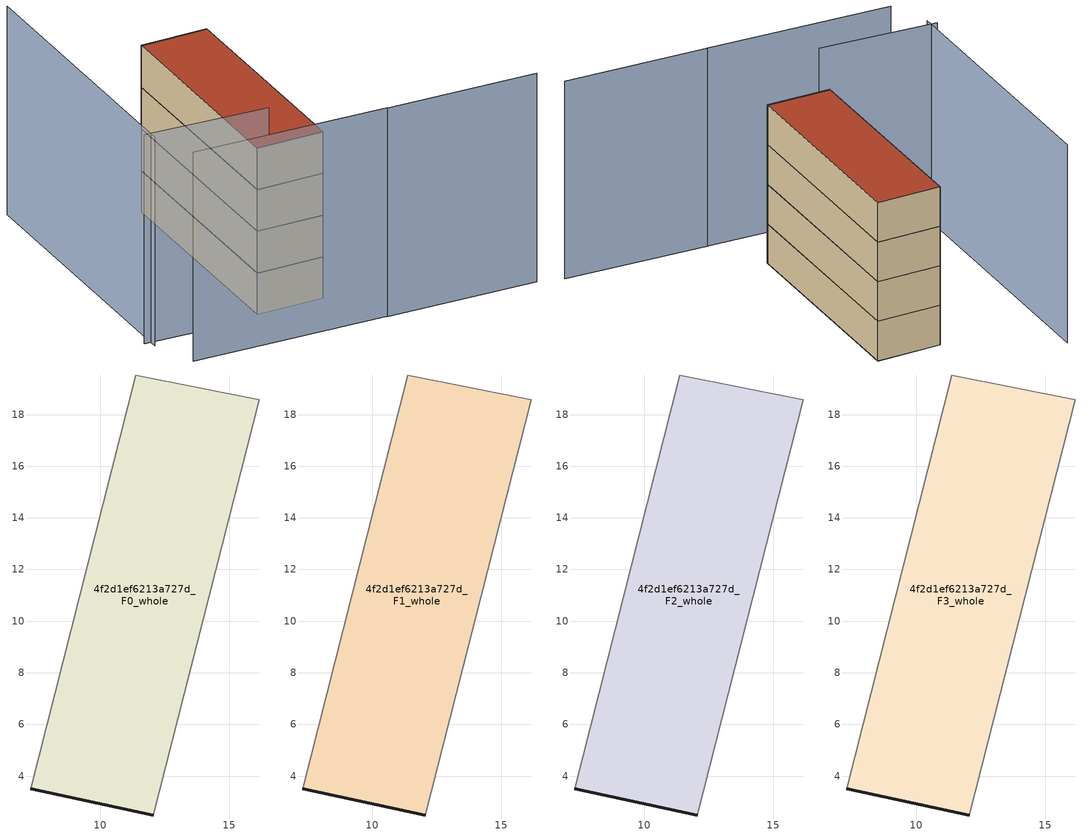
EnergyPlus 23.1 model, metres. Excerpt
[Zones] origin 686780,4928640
4f2d1ef6213a727d_F0_whole
 floor ground (EU_floor_Construction): 12.05,2.49 16.17,18.57 11.38,19.53 7.31,3.51 z0
 wall outside (EU_wall_Construction): 12.05,2.49 7.31,3.51 z0:3
 wall adiabatic (EU_wall_Construction): 7.31,3.51 11.38,19.53 16.17,18.57 12.05,2.49 z0:3
4f2d1ef6213a727d_F1_whole
 floor to 4f2d1ef6213a727d_F0_whole (EU_floor_Construction): 12.05,2.49 16.17,18.57 11.38,19.53 7.31,3.51 z3
 wall outside (EU_wall_Construction): 12.05,2.49 7.31,3.51 z3:6
 wall adiabatic (EU_wall_Construction): 7.31,3.51 11.38,19.53 16.17,18.57 12.05,2.49 z3:6
4f2d1ef6213a727d_F2_whole
 floor to 4f2d1ef6213a727d_F1_whole (EU_floor_Construction): 12.05,2.49 16.17,18.57 11.38,19.53 7.31,3.51 z6
 wall outside (EU_wall_Construction): 12.05,2.49 7.31,3.51 z6:9
 wall adiabatic (EU_wall_Construction): 7.31,3.51 11.38,19.53 16.17,18.57 12.05,2.49 z6:9
4f2d1ef6213a727d_F3_whole
 floor to 4f2d1ef6213a727d_F2_whole (EU_floor_Construction): 12.05,2.49 16.17,18.57 11.38,19.53 7.31,3.51 z9
 wall outside (EU_wall_Construction): 12.05,2.49 7.31,3.51 z9:12
 wall adiabatic (EU_wall_Construction): 7.31,3.51 11.38,19.53 16.17,18.57 12.05,2.49 z9:12
 roof outside (EU_roof_Construction): 16.17,18.57 12.05,2.49 7.31,3.51 11.38,19.53 z12
shading: 13.4,-2.15 23.96,-4.75 / -0.16,1.23 13.45,-2.16 / 4.69,24.95 -0.58,4.54 / 7.7,2.85 -0.88,5.2 z0:15
[Building]
EU S2 Campaign: North Axis=0; Terrain=City; Solar Distribution=FullExterior
[Site:Location]
Bologna: Latitude=44.5; Longitude=11.25; Time Zone=1; Elevation=37
[SizingPeriod:WeatherFileDays]
AnnualSizingPeriod: Begin Month=1; Begin Day of Month=1; End Month=12; End Day of Month=31; Day of Week for Start Day=Monday; Use Weather File Daylight Saving Period=No; Use Weather File Rain and Snow Indicators=No
[MATERIAL]
EU_InternalMass_Material: Roughness=MediumRough; Thickness=0.1; Conductivity=1; Density=1800; Specific Heat=900; Thermal Absorptance=0.9; Solar Absorptance=0.7; Visible Absorptance=0.7
[MATERIAL:NOMASS] Roughness=MediumRough; Thermal Absorptance=0.9; Solar Absorptance=0.7; Visible Absorptance=0.7
Name | Thermal Resistance
EU_wall_NoMass | 0.937881
EU_roof_NoMass | 0.548572
EU_floor_NoMass | 0.71348
[CONSTRUCTION]
EU_wall_Construction: EU_wall_NoMass
EU_roof_Construction: EU_roof_NoMass
EU_floor_Construction: EU_floor_NoMass
EU_InternalMass_Construction: EU_InternalMass_Material
[ZONE] Type=1; Multiplier=1; Ceiling Height=autocalculate; Floor Area=autocalculate; Part of Total Floor Area=Yes
Name | Volume
4f2d1ef6213a727d_F0_whole | 241.597
4f2d1ef6213a727d_F1_whole; 4f2d1ef6213a727d_F2_whole; 4f2d1ef6213a727d_F3_whole | 241.596
[INTERNALMASS] Construction=EU_InternalMass_Construction; Surface Area=80.5323
Name | Zone or ZoneList
4f2d1ef6213a727d_F0_whole_EU_InternalMass | 4f2d1ef6213a727d_F0_whole
4f2d1ef6213a727d_F1_whole_EU_InternalMass | 4f2d1ef6213a727d_F1_whole
4f2d1ef6213a727d_F2_whole_EU_InternalMass | 4f2d1ef6213a727d_F2_whole
4f2d1ef6213a727d_F3_whole_EU_InternalMass | 4f2d1ef6213a727d_F3_whole
[OTHEREQUIPMENT] Fuel Type=Electricity; Design Level Calculation Method=Watts/Area; Power per Zone Floor Area=1; Fraction Latent=0; Fraction Radiant=0; Fraction Lost=0; Carbon Dioxide Generation Rate=0; EndUse Subcategory=EU_Step8_InternalGains
Name | Zone or ZoneList or Space or SpaceList | Schedule
EU_Step8_InternalGain_4f2d1ef6213a727d_F0_whole_f000 | 4f2d1ef6213a727d_F0_whole | EU_Step8_GainSchedule_4f2d1ef6213a727d_F0_whole_f000
EU_Step8_InternalGain_4f2d1ef6213a727d_F1_whole_f000 | 4f2d1ef6213a727d_F1_whole | EU_Step8_GainSchedule_4f2d1ef6213a727d_F1_whole_f000
EU_Step8_InternalGain_4f2d1ef6213a727d_F2_whole_f000 | 4f2d1ef6213a727d_F2_whole | EU_Step8_GainSchedule_4f2d1ef6213a727d_F2_whole_f000
EU_Step8_InternalGain_4f2d1ef6213a727d_F3_whole_f000 | 4f2d1ef6213a727d_F3_whole | EU_Step8_GainSchedule_4f2d1ef6213a727d_F3_whole_f000
[ZONEVENTILATION:DESIGNFLOWRATE] Schedule=EU_AlwaysOn; Design Flow Rate Calculation Method=AirChanges/Hour; Air Changes per Hour=0.687892; Ventilation Type=Natural; Fan Pressure Rise=0; Fan Total Efficiency=1; Constant Term Coefficient=1; Temperature Term Coefficient=0; Velocity Term Coefficient=0; Velocity Squared Term Coefficient=0; Minimum Indoor Temperature=-100; Maximum Indoor Temperature=100; Delta Temperature=-100; Minimum Outdoor Temperature=-100; Maximum Outdoor Temperature=100; Maximum Wind Speed=40
Name | Zone or ZoneList or Space or SpaceList
EU_ConstantAir_4f2d1ef6213a727d_F0_whole | 4f2d1ef6213a727d_F0_whole
EU_ConstantAir_4f2d1ef6213a727d_F1_whole | 4f2d1ef6213a727d_F1_whole
EU_ConstantAir_4f2d1ef6213a727d_F2_whole | 4f2d1ef6213a727d_F2_whole
EU_ConstantAir_4f2d1ef6213a727d_F3_whole | 4f2d1ef6213a727d_F3_whole
[HVACTEMPLATE:THERMOSTAT] Constant Heating Setpoint=20; Constant Cooling Setpoint=50
EU_HeatOnly_4f2d1ef6213a727d_F0_whole; EU_HeatOnly_4f2d1ef6213a727d_F1_whole; EU_HeatOnly_4f2d1ef6213a727d_F2_whole; EU_HeatOnly_4f2d1ef6213a727d_F3_whole
[HVACTEMPLATE:ZONE:IDEALLOADSAIRSYSTEM] System Availability Schedule=EU_AlwaysOn; Maximum Heating Supply Air Temperature=50; Minimum Cooling Supply Air Temperature=13; Maximum Heating Supply Air Humidity Ratio=0.0156; Minimum Cooling Supply Air Humidity Ratio=0.0077; Heating Limit=NoLimit; Cooling Limit=NoLimit; Heating Availability Schedule=EU_AlwaysOn; Cooling Availability Schedule=EU_CoolingOff; Dehumidification Control Type=ConstantSensibleHeatRatio; Cooling Sensible Heat Ratio=0.7; Dehumidification Setpoint=60; Humidification Control Type=None; Humidification Setpoint=30; Outdoor Air Method=None; Outdoor Air Flow Rate per Person=0.00944; Outdoor Air Flow Rate per Zone Floor Area=0; Outdoor Air Flow Rate per Zone=0; Demand Controlled Ventilation Type=None; Outdoor Air Economizer Type=NoEconomizer; Heat Recovery Type=None; Sensible Heat Recovery Effectiveness=0.7; Latent Heat Recovery Effectiveness=0.65
Name | Template Thermostat
4f2d1ef6213a727d_F0_whole | EU_HeatOnly_4f2d1ef6213a727d_F0_whole
4f2d1ef6213a727d_F1_whole | EU_HeatOnly_4f2d1ef6213a727d_F1_whole
4f2d1ef6213a727d_F2_whole | EU_HeatOnly_4f2d1ef6213a727d_F2_whole
4f2d1ef6213a727d_F3_whole | EU_HeatOnly_4f2d1ef6213a727d_F3_whole
[SIZING:ZONE] Zone Cooling Design Supply Air Temperature Input Method=SupplyAirTemperature; Zone Cooling Design Supply Air Temperature=13; Zone Heating Design Supply Air Temperature Input Method=SupplyAirTemperature; Zone Heating Design Supply Air Temperature=50; Zone Cooling Design Supply Air Humidity Ratio=0.008; Zone Heating Design Supply Air Humidity Ratio=0.008; Cooling Design Air Flow Method=DesignDay; Cooling Design Air Flow Rate=0; Cooling Minimum Air Flow per Zone Floor Area=0.000762; Cooling Minimum Air Flow=0; Cooling Minimum Air Flow Fraction=0.2; Heating Design Air Flow Method=DesignDay; Heating Design Air Flow Rate=0; Heating Maximum Air Flow per Zone Floor Area=0.002032; Heating Maximum Air Flow=0.141576; Heating Maximum Air Flow Fraction=0.3; Account for Dedicated Outdoor Air System=No; Dedicated Outdoor Air System Control Strategy=NeutralSupplyAir; Dedicated Outdoor Air Low Setpoint Temperature for Design=autosize; Dedicated Outdoor Air High Setpoint Temperature for Design=autosize; Zone Load Sizing Method=Sensible Load Only No Latent Load; Zone Latent Cooling Design Supply Air Humidity Ratio Input Method=HumidityRatioDifference; Zone Cooling Design Supply Air Humidity Ratio Difference=0.005; Zone Latent Heating Design Supply Air Humidity Ratio Input Method=HumidityRatioDifference; Zone Humidification Design Supply Air Humidity Ratio Difference=0.005
4f2d1ef6213a727d_F0_whole; 4f2d1ef6213a727d_F1_whole; 4f2d1ef6213a727d_F2_whole; 4f2d1ef6213a727d_F3_whole
[SCHEDULE:CONSTANT]
Name | Hourly Value
EU_AlwaysOn | 1
EU_CoolingOff | 0
[SCHEDULE:FILE] Column Number=1; Rows to Skip at Top=0; Number of Hours of Data=8760; Column Separator=Comma; Interpolate to Timestep=No; Minutes per Item=60; Adjust Schedule for Daylight Savings=Yes
Name | File
EU_Step8_GainSchedule_4f2d1ef6213a727d_F0_whole_f000 | ../../schedules/4f2d1ef6213a727d/4f2d1ef6213a727d_F0_whole_f000_gain.csv
EU_Step8_GainSchedule_4f2d1ef6213a727d_F1_whole_f000 | ../../schedules/4f2d1ef6213a727d/4f2d1ef6213a727d_F1_whole_f000_gain.csv
EU_Step8_GainSchedule_4f2d1ef6213a727d_F2_whole_f000 | ../../schedules/4f2d1ef6213a727d/4f2d1ef6213a727d_F2_whole_f000_gain.csv
EU_Step8_GainSchedule_4f2d1ef6213a727d_F3_whole_f000 | ../../schedules/4f2d1ef6213a727d/4f2d1ef6213a727d_F3_whole_f000_gain.csv
